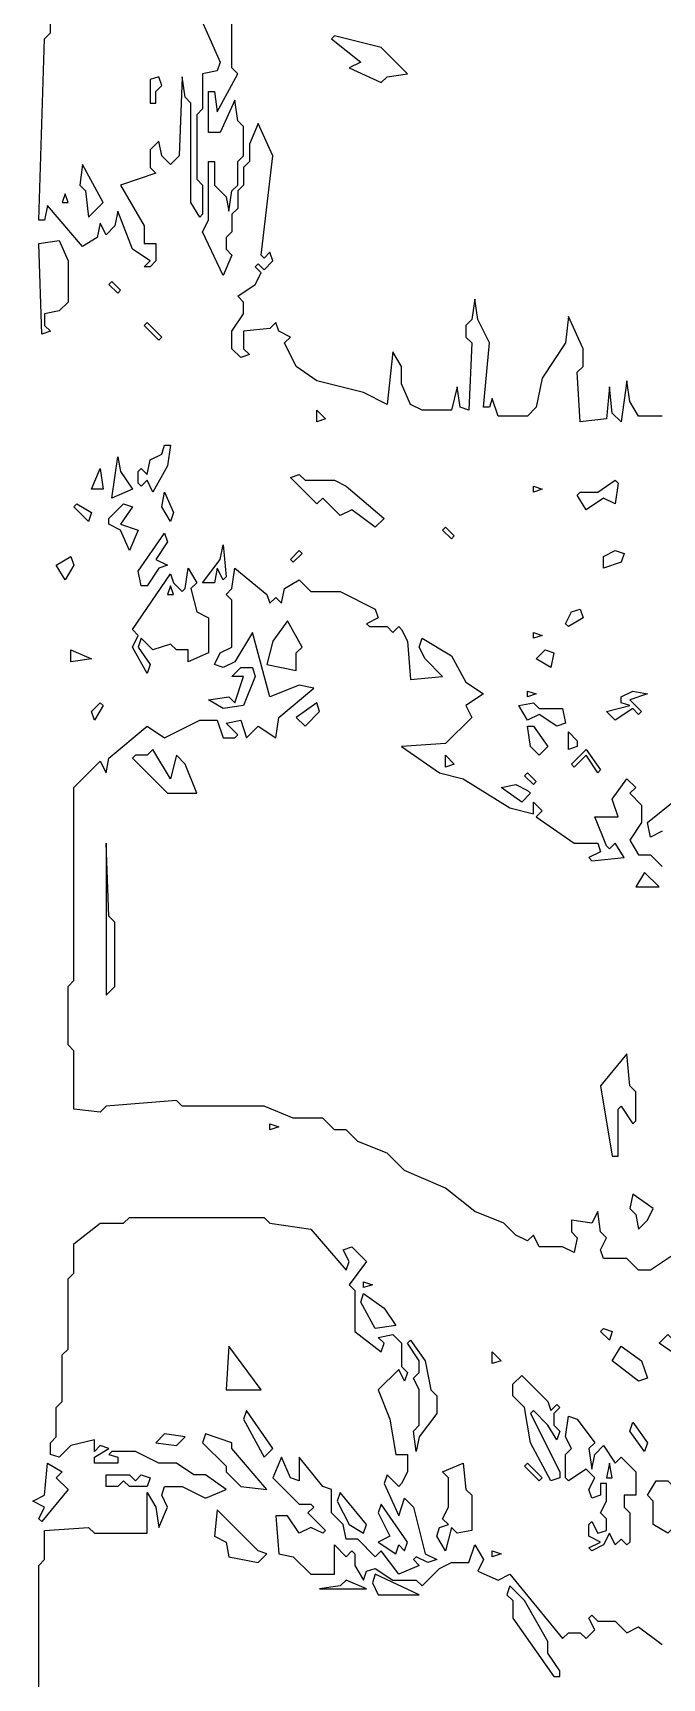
# Model space of a CAD drawing. Header units: millimetres. Extents: x -1921 to 1919, y -2 to 9002.
# Drawn here: x 12 to 485, y 1985 to 3223 of the extents above; entities that cross this region are included whole.
import ezdxf

# ---------------------------------------------------------------- set-up
doc = ezdxf.new("R2010")
doc.units = ezdxf.units.MM
doc.layers.add('ALMOND-DRAW-PROFILE', color=7, linetype='Continuous', lineweight=25)

msp = doc.modelspace()

# ---------------------------------------------------------------- linework, layer by layer
at = {"layer": 'ALMOND-DRAW-PROFILE'}
for points in [[(135.4, 3240.7), (153, 3201.1), (150.8, 3194.5), (139.8, 3192.3), (139.8, 3165.9), (135.4, 3161.4), (135.4, 3113), (139.8, 3108.6), (139.8, 3086.6), (137.6, 3084.4), (131, 3095.4), (131, 3170.3), (126.6, 3174.7), (124.4, 3190.1), (122.2, 3130.6), (115.6, 3124), (109, 3130.6), (106.8, 3141.6), (100.2, 3135), (100.2, 3121.8), (104.6, 3117.4), (78.1, 3108.6), (95.8, 3077.8), (95.8, 3064.6), (104.6, 3064.6), (104.6, 3051.4), (100.2, 3047), (95.8, 3047), (100.2, 3051.4), (86.9, 3060.2), (75.9, 3088.8), (73.7, 3077.8), (67.1, 3071.2), (62.7, 3080), (60.5, 3069), (49.5, 3062.4), (23.1, 3093.2), (20.9, 3082.2), (16.5, 3082.2), (20.9, 3218.7), (25.3, 3223.1), (25.3, 3253.9)], [(485.4, 2934.7), (467.8, 2934.7), (461.2, 2945.7), (459, 2961.1), (454.6, 2930.3), (448, 2936.9), (445.8, 2956.7), (443.6, 2932.5), (423.8, 2930.3), (421.6, 2967.7), (426, 2972.1), (426, 2985.3), (415, 3009.5), (412.8, 2989.7), (395.2, 2963.3), (390.8, 2941.3), (384.2, 2934.7), (362.1, 2934.7), (357.7, 2947.9), (355.5, 2941.3), (351.1, 2941.3), (355.5, 2989.7), (346.7, 3007.3), (344.5, 3022.7), (342.3, 3007.3), (337.9, 3002.9), (337.9, 2994.1), (342.3, 2989.7), (340.1, 2939.1), (333.5, 2941.3), (331.3, 2956.7), (326.9, 2939.1), (304.9, 2939.1), (296.1, 2943.5), (289.5, 2958.9), (289.5, 2972.1), (282.9, 2983.1), (278.5, 2943.5), (260.9, 2952.3), (225.6, 2961.1), (210.2, 2972.1), (201.4, 2989.7), (205.8, 2994.1), (197, 2998.5), (194.8, 3005.1), (190.4, 3000.7), (170.6, 2998.5), (170.6, 2985.3), (175, 2980.9), (168.4, 2978.7), (161.8, 2985.3), (161.8, 2998.5), (170.6, 3011.7), (170.6, 3020.5), (166.2, 3025), (179.4, 3033.8), (183.8, 3042.6), (179.4, 3047), (181.6, 3049.2), (186, 3044.8), (192.6, 3051.4), (190.4, 3058), (186, 3053.6), (183.8, 3055.8), (192.6, 3130.6), (181.6, 3154.8), (175, 3139.4), (175, 3126.2), (170.6, 3121.8), (170.6, 3108.6), (166.2, 3104.2), (166.2, 3091), (161.8, 3086.6), (161.8, 3073.4), (157.4, 3069), (157.4, 3060.2), (161.8, 3055.8), (155.2, 3040.4), (139.8, 3073.4), (144.2, 3082.2), (144.2, 3126.2), (148.6, 3126.2), (148.6, 3108.6), (157.4, 3099.8), (159.6, 3088.8), (161.8, 3104.2), (166.2, 3108.6), (166.2, 3126.2), (170.6, 3130.6), (170.6, 3152.6), (166.2, 3157), (164, 3172.5), (153, 3148.2), (144.2, 3148.2), (144.2, 3179.1), (148.6, 3179.1), (150.8, 3163.6), (166.2, 3192.3), (161.8, 3196.7), (161.8, 3231.9)], [(503, 2309.4), (476.6, 2291.8), (467.8, 2291.8), (459, 2300.6), (441.4, 2300.6), (439.2, 2307.2), (443.6, 2316), (439.2, 2320.5), (437, 2335.9), (432.6, 2327.1), (417.2, 2329.3), (417.2, 2320.5), (421.6, 2316), (419.4, 2305), (410.6, 2309.4), (393, 2309.4), (388.6, 2318.2), (384.2, 2313.8), (375.4, 2318.2), (366.5, 2327.1), (344.5, 2335.9), (322.5, 2353.5), (291.7, 2366.7), (278.5, 2379.9), (256.5, 2388.7), (247.7, 2397.5), (238.9, 2397.5), (230.1, 2406.3), (208, 2406.3), (186, 2415.1), (124.4, 2415.1), (120, 2419.5), (67.1, 2415.1), (62.7, 2410.7), (42.9, 2412.9), (42.9, 2456.9), (38.5, 2461.4), (38.5, 2505.4), (42.9, 2509.8), (42.9, 2655.1), (62.7, 2674.9), (67.1, 2666.1), (69.3, 2677.1), (98, 2701.3), (111.2, 2692.5), (137.6, 2705.7), (150.8, 2705.7), (155.2, 2692.5), (164, 2692.5), (166.2, 2694.7), (157.4, 2703.5), (168.4, 2705.7), (172.8, 2692.5), (181.6, 2701.3), (194.8, 2692.5), (197, 2707.9), (223.4, 2729.9), (212.4, 2732.1), (190.4, 2723.3), (177.2, 2771.8), (164, 2749.8), (155.2, 2745.4), (148.6, 2747.6), (153, 2756.4), (161.8, 2760.8), (161.8, 2796), (157.4, 2800.4), (161.8, 2804.8), (164, 2820.2), (188.2, 2800.4), (190.4, 2793.8), (194.8, 2798.2), (199.2, 2793.8), (201.4, 2804.8), (212.4, 2811.4), (221.2, 2802.6), (243.3, 2802.6), (269.7, 2789.4), (271.9, 2782.8), (263.1, 2778.4), (265.3, 2776.2), (278.5, 2776.2), (282.9, 2771.8), (287.3, 2776.2), (289.5, 2774), (293.9, 2765.2), (296.1, 2736.5), (320.3, 2738.7), (307.1, 2752), (302.7, 2760.8), (304.9, 2767.4), (326.9, 2754.2), (337.9, 2734.3), (351.1, 2725.5), (337.9, 2716.7), (342.3, 2707.9), (322.5, 2688.1), (289.5, 2685.9), (318.1, 2666.1), (335.7, 2661.7), (371, 2639.7), (388.6, 2635.3), (388.6, 2644.1), (395.2, 2637.5), (390.8, 2633.1), (419.4, 2613.3), (437, 2613.3), (439.2, 2606.7), (430.4, 2602.3), (432.6, 2600), (456.8, 2602.3), (450.2, 2613.3), (445.8, 2608.9), (443.6, 2611.1), (434.8, 2633.1), (452.4, 2633.1), (448, 2646.3), (459, 2661.7), (465.6, 2655.1), (461.2, 2650.7), (470, 2641.9), (470, 2628.7), (461.2, 2615.5), (467.8, 2604.5), (476.6, 2604.5), (485.4, 2595.6)], [(485.4, 2622.1), (476.6, 2617.7), (474.4, 2628.7), (496.4, 2646.3)], [(16.5, 1933), (16.5, 2069.5), (20.9, 2073.9), (20.9, 2095.9), (53.9, 2098.1), (58.3, 2093.7), (98, 2093.7), (98, 2124.5), (104.6, 2113.5), (106.8, 2098.1), (113.4, 2113.5), (109, 2122.3), (111.2, 2128.9), (124.4, 2128.9), (142, 2120.1), (157.4, 2126.7), (142, 2137.7), (133.2, 2137.7), (120, 2146.5), (106.8, 2146.5), (89.2, 2155.3), (71.5, 2155.3), (69.3, 2153.1), (75.9, 2150.9), (75.9, 2146.5), (58.3, 2146.5), (58.3, 2150.9), (69.3, 2157.5), (62.7, 2159.7), (58.3, 2155.3), (58.3, 2164.1), (40.7, 2159.7), (31.9, 2150.9), (25.3, 2153.1), (25.3, 2161.9), (29.7, 2166.3), (29.7, 2188.4), (34.1, 2192.8), (34.1, 2228), (38.5, 2232.4), (38.5, 2285.2), (42.9, 2289.6), (42.9, 2311.6), (62.7, 2327.1), (80.3, 2327.1), (84.7, 2331.5), (186, 2331.5), (190.4, 2327.1), (221.2, 2322.7), (247.7, 2291.8), (249.9, 2298.4), (245.5, 2307.2), (252.1, 2309.4), (263.1, 2298.4), (249.9, 2280.8), (254.3, 2276.4), (254.3, 2245.6), (274.1, 2230.2), (276.3, 2236.8), (271.9, 2241.2), (282.9, 2243.4), (289.5, 2236.8), (289.5, 2219.2), (293.9, 2214.8), (291.7, 2208.2), (287.3, 2217), (271.9, 2201.6), (280.7, 2179.5), (285.1, 2153.1), (293.9, 2153.1), (293.9, 2139.9), (289.5, 2131.1), (287.3, 2128.9), (278.5, 2137.7), (276.3, 2131.1), (287.3, 2106.9), (291.7, 2120.1), (298.3, 2113.5), (307.1, 2078.3), (315.9, 2073.9), (309.3, 2071.7), (300.5, 2076.1), (298.3, 2073.9), (302.7, 2069.5), (287.3, 2062.9), (274.1, 2080.5), (269.7, 2076.1), (256.5, 2089.3), (247.7, 2089.3), (245.5, 2100.3), (236.7, 2109.1), (236.7, 2126.7), (230.1, 2128.9), (212.4, 2150.9), (212.4, 2133.3), (205.8, 2135.5), (199.2, 2150.9), (192.6, 2135.5), (212.4, 2115.7), (221.2, 2115.7), (223.4, 2113.5), (219, 2109.1), (232.3, 2095.9), (230.1, 2093.7), (221.2, 2098.1), (212.4, 2093.7), (203.6, 2106.9), (194.8, 2106.9), (197, 2078.3), (208, 2076.1), (221.2, 2062.9), (238.9, 2062.9), (238.9, 2084.9), (247.7, 2076.1), (252.1, 2080.5), (254.3, 2078.3), (254.3, 2069.5), (260.9, 2058.5), (263.1, 2065.1), (269.7, 2067.3), (282.9, 2058.5), (300.5, 2058.5), (304.9, 2054.1), (318.1, 2067.3), (326.9, 2071.7), (340.1, 2071.7), (344.5, 2084.9), (351.1, 2073.9), (346.7, 2065.1), (362.1, 2058.5), (371, 2062.9), (410.6, 2014.4), (415, 2018.8), (423.8, 2018.8), (428.2, 2014.4), (434.8, 2021), (430.4, 2029.8), (432.6, 2032), (437, 2027.6), (450.2, 2027.6), (459, 2018.8), (467.8, 2023.2), (485.4, 2010)]]:
    msp.add_lwpolyline(points, dxfattribs=at)
for points in [[(274.1, 3185.7), (278.5, 3190.1), (293.9, 3192.3), (274.1, 3212.1), (238.9, 3220.9), (236.7, 3218.7), (258.7, 3201.1), (249.9, 3196.7)], [(100.2, 3170.3), (104.6, 3170.3), (104.6, 3179.1), (109, 3183.5), (106.8, 3190.1), (100.2, 3187.9)], [(53.9, 3084.4), (64.9, 3095.4), (49.5, 3124), (47.3, 3108.6), (51.7, 3104.2)], [(34.1, 3095.4), (38.5, 3095.4), (36.3, 3102)], [(18.7, 2996.3), (16.5, 3064.6), (31.9, 3066.8), (38.5, 3051.4), (38.5, 3020.5), (31.9, 3013.9), (20.9, 3011.7), (20.9, 3002.9), (25.3, 2998.5)], [(75.9, 3027.2), (69.3, 3033.8), (71.5, 3036), (78.1, 3029.4)], [(106.8, 2991.9), (95.8, 3002.9), (98, 3005.1), (109, 2994.1)], [(225.6, 2930.3), (225.6, 2939.1), (232.3, 2932.5)], [(102.4, 2877.4), (98, 2886.3), (93.6, 2881.8), (91.4, 2884.1), (91.4, 2892.9), (93.6, 2895.1), (98, 2890.7), (100.2, 2901.7), (109, 2906.1), (111.2, 2912.7), (115.6, 2912.7), (113.4, 2897.3)], [(71.5, 2873), (75.9, 2903.9), (78.1, 2892.9), (86.9, 2879.6)], [(56.1, 2879.6), (62.7, 2895.1), (64.9, 2879.6)], [(269.7, 2851), (252.1, 2864.2), (243.3, 2859.8), (230.1, 2873), (225.6, 2868.6), (205.8, 2888.5), (212.4, 2890.7), (216.8, 2886.3), (238.9, 2886.3), (247.7, 2881.8), (276.3, 2857.6)], [(428.2, 2864.2), (421.6, 2875.2), (423.8, 2877.4), (437, 2877.4), (450.2, 2886.3), (452.4, 2884.1), (450.2, 2868.6), (441.4, 2873)], [(115.6, 2855.4), (109, 2866.4), (111.2, 2877.4), (117.8, 2862)], [(388.6, 2877.4), (388.6, 2881.8), (395.2, 2879.6)], [(53.9, 2855.4), (42.9, 2866.4), (45.1, 2868.6), (56.1, 2862)], [(84.7, 2833.4), (78.1, 2848.8), (69.3, 2853.2), (69.3, 2857.6), (80.3, 2868.6), (86.9, 2866.4), (78.1, 2853.2), (91.4, 2848.8)], [(326.9, 2842.2), (320.3, 2848.8), (322.5, 2851), (329.1, 2844.4)], [(93.6, 2807), (91.4, 2818), (111.2, 2846.6), (113.4, 2840), (104.6, 2826.8), (113.4, 2822.4), (106.8, 2820.2), (98, 2807)], [(139.8, 2809.2), (153, 2826.8), (155.2, 2837.8), (157.4, 2813.6), (155.2, 2811.4), (150.8, 2820.2), (148.6, 2809.2)], [(36.3, 2811.4), (29.7, 2822.4), (40.7, 2829), (42.9, 2822.4)], [(208, 2824.6), (205.8, 2826.8), (212.4, 2833.4), (214.6, 2831.2)], [(441.4, 2820.2), (441.4, 2829), (450.2, 2833.4), (456.8, 2831.2), (454.6, 2824.6)], [(98, 2740.9), (86.9, 2760.8), (91.4, 2769.6), (86.9, 2774), (115.6, 2815.8), (117.8, 2809.2), (124.4, 2802.6), (126.6, 2804.8), (128.8, 2820.2), (135.4, 2809.2), (131, 2804.8), (135.4, 2787.2), (144.2, 2782.8), (144.2, 2756.4), (128.8, 2749.8), (128.8, 2758.6), (120, 2758.6), (115.6, 2763), (102.4, 2758.6), (93.6, 2767.4), (91.4, 2760.8), (100.2, 2747.6)], [(113.4, 2800.4), (117.8, 2800.4), (115.6, 2807)], [(415, 2776.2), (412.8, 2778.4), (417.2, 2787.2), (423.8, 2789.4), (426, 2782.8)], [(210.2, 2743.2), (210.2, 2756.4), (214.6, 2760.8), (203.6, 2780.6), (192.6, 2765.2), (188.2, 2747.6)], [(388.6, 2767.4), (388.6, 2771.8), (395.2, 2769.6)], [(40.7, 2749.8), (40.7, 2758.6), (56.1, 2752)], [(401.8, 2745.4), (390.8, 2752), (397.4, 2758.6), (404, 2756.4)], [(155.2, 2714.5), (144.2, 2721.1), (159.6, 2723.3), (164, 2718.9), (170.6, 2738.7), (161.8, 2738.7), (168.4, 2745.4), (177.2, 2745.4), (179.4, 2738.7), (170.6, 2716.7)], [(384.2, 2723.3), (384.2, 2727.7), (390.8, 2725.5)], [(450.2, 2705.7), (443.6, 2712.3), (461.2, 2716.7), (454.6, 2718.9), (454.6, 2723.3), (463.4, 2727.7), (474.4, 2725.5), (461.2, 2721.1), (470, 2712.3), (467.8, 2710.1), (463.4, 2714.5)], [(58.3, 2705.7), (56.1, 2712.3), (62.7, 2718.9), (64.9, 2716.7)], [(216.8, 2701.3), (227.8, 2712.3), (225.6, 2718.9), (210.2, 2707.9)], [(406.2, 2701.3), (393, 2710.1), (384.2, 2705.7), (377.6, 2716.7), (388.6, 2718.9), (393, 2714.5), (410.6, 2714.5), (412.8, 2703.5)], [(393, 2679.3), (386.4, 2685.9), (384.2, 2701.3), (388.6, 2701.3), (399.6, 2685.9)], [(415, 2683.7), (415, 2696.9), (421.6, 2690.3), (421.6, 2685.9)], [(113.4, 2650.7), (135.4, 2650.7), (126.6, 2672.7), (120, 2679.3), (115.6, 2661.7), (102.4, 2683.7), (98, 2679.3), (89.2, 2679.3), (86.9, 2677.1)], [(322.5, 2670.5), (322.5, 2679.3), (329.1, 2672.7)], [(437, 2666.1), (428.2, 2679.3), (419.4, 2670.5), (417.2, 2672.7), (428.2, 2683.7), (439.2, 2668.3)], [(388.6, 2657.3), (382, 2663.9), (384.2, 2666.1), (390.8, 2659.5)], [(379.8, 2644.1), (364.3, 2655.1), (375.4, 2657.3), (384.2, 2652.9), (386.4, 2650.7)], [(67.1, 2498.8), (73.7, 2505.4), (73.7, 2553.8), (69.3, 2558.2), (67.1, 2613.3)], [(465.6, 2580.2), (483.2, 2580.2), (472.2, 2591.2)], [(448, 2377.7), (452.4, 2377.7), (452.4, 2412.9), (454.6, 2415.1), (463.4, 2401.9), (465.6, 2404.1), (465.6, 2426.1), (461.2, 2430.5), (459, 2454.7), (439.2, 2430.5)], [(190.4, 2397.5), (190.4, 2401.9), (197, 2399.7)], [(467.8, 2322.7), (474.4, 2329.3), (478.8, 2338.1), (463.4, 2349.1), (461.2, 2338.1), (465.6, 2333.7)], [(260.9, 2278.6), (260.9, 2283), (267.5, 2280.8)], [(269.7, 2247.8), (258.7, 2267.6), (260.9, 2274.2), (276.3, 2263.2), (285.1, 2250)], [(445.8, 2239), (439.2, 2245.6), (441.4, 2247.8), (448, 2245.6)], [(511.9, 2217), (483.2, 2236.8), (489.8, 2243.4), (514.1, 2219.2)], [(157.4, 2201.6), (183.8, 2201.6), (159.6, 2234.6)], [(300.5, 2155.3), (298.3, 2170.7), (302.7, 2175.1), (302.7, 2201.6), (298.3, 2210.4), (302.7, 2214.8), (302.7, 2223.6), (293.9, 2236.8), (296.1, 2239), (307.1, 2223.6), (311.5, 2201.6), (315.9, 2197.2), (315.9, 2184), (302.7, 2166.3)], [(357.7, 2221.4), (357.7, 2230.2), (364.3, 2223.6)], [(467.8, 2208.2), (448, 2223.6), (454.6, 2234.6), (470, 2223.6), (474.4, 2210.4)], [(401.8, 2133.3), (386.4, 2161.9), (382, 2188.4), (373.2, 2197.2), (373.2, 2206), (379.8, 2212.6), (399.6, 2192.8), (401.8, 2186.2), (406.2, 2190.6), (408.4, 2188.4), (404, 2184), (404, 2175.1), (408.4, 2170.7), (406.2, 2164.1), (399.6, 2175.1), (388.6, 2186.2), (386.4, 2184), (408.4, 2139.9), (408.4, 2135.5)], [(186, 2150.9), (192.6, 2157.5), (172.8, 2186.2), (170.6, 2179.5)], [(432.6, 2080.5), (430.4, 2082.7), (439.2, 2087.1), (430.4, 2091.5), (430.4, 2100.3), (432.6, 2102.5), (437, 2093.7), (443.6, 2095.9), (443.6, 2104.7), (439.2, 2109.1), (443.6, 2117.9), (443.6, 2131.1), (439.2, 2131.1), (439.2, 2122.3), (432.6, 2120.1), (430.4, 2126.7), (434.8, 2135.5), (428.2, 2142.1), (415, 2133.3), (412.8, 2135.5), (412.8, 2153.1), (417.2, 2157.5), (412.8, 2166.3), (415, 2181.8), (421.6, 2179.5), (434.8, 2161.9), (430.4, 2157.5), (432.6, 2142.1), (434.8, 2153.1), (441.4, 2159.7), (450.2, 2146.5), (454.6, 2150.9), (465.6, 2139.9), (465.6, 2122.3), (456.8, 2122.3), (456.8, 2113.5), (461.2, 2109.1), (461.2, 2087.1), (459, 2084.9), (454.6, 2089.3), (450.2, 2084.9), (445.8, 2093.7), (441.4, 2084.9)], [(104.6, 2161.9), (120, 2159.7), (126.6, 2166.3), (111.2, 2168.5)], [(188.2, 2126.7), (161.8, 2157.5), (161.8, 2161.9), (142, 2168.5), (139.8, 2161.9), (157.4, 2144.3), (157.4, 2139.9), (168.4, 2128.9)], [(472.2, 2155.3), (461.2, 2170.7), (463.4, 2177.3), (474.4, 2161.9)], [(18.7, 2102.5), (16.5, 2104.7), (20.9, 2113.5), (12.1, 2117.9), (20.9, 2122.3), (23.1, 2146.5), (34.1, 2139.9), (29.7, 2135.5), (38.5, 2126.7)], [(322.5, 2080.5), (315.9, 2091.5), (318.1, 2098.1), (324.7, 2100.3), (320.3, 2104.7), (324.7, 2113.5), (324.7, 2135.5), (320.3, 2139.9), (335.7, 2146.5), (337.9, 2126.7), (342.3, 2122.3), (342.3, 2095.9), (331.3, 2093.7), (326.9, 2098.1)], [(393, 2133.3), (382, 2144.3), (384.2, 2146.5), (395.2, 2135.5)], [(443.6, 2135.5), (448, 2135.5), (445.8, 2146.5)], [(67.1, 2128.9), (67.1, 2137.7), (84.7, 2137.7), (89.2, 2133.3), (93.6, 2137.7), (100.2, 2135.5), (98, 2128.9), (84.7, 2128.9), (80.3, 2133.3), (75.9, 2128.9)], [(478.8, 2100.3), (478.8, 2117.9), (474.4, 2122.3), (481, 2133.3), (489.8, 2133.3), (500.8, 2122.3), (496.4, 2113.5), (500.8, 2104.7), (489.8, 2093.7)], [(260.9, 2093.7), (263.1, 2100.3), (243.3, 2124.5), (241.1, 2117.9), (249.9, 2100.3)], [(181.6, 2071.7), (188.2, 2078.3), (181.6, 2080.5), (150.8, 2111.3), (148.6, 2091.5), (157.4, 2087.1), (159.6, 2076.1)], [(285.1, 2078.3), (287.3, 2084.9), (291.7, 2080.5), (293.9, 2087.1), (274.1, 2115.7), (271.9, 2109.1), (280.7, 2091.5), (271.9, 2087.1)], [(357.7, 2076.1), (357.7, 2080.5), (364.3, 2078.3)], [(227.8, 2051.9), (263.1, 2051.9), (247.7, 2058.5), (243.3, 2054.1)], [(271.9, 2047.5), (302.7, 2047.5), (269.7, 2062.9), (267.5, 2056.3)], [(404, 1985.8), (408.4, 1985.8), (408.4, 1990.2), (399.6, 2003.4), (399.6, 2012.2), (382, 2043.1), (371, 2054.1), (368.7, 2047.5), (373.2, 2043.1), (373.2, 2029.8)]]:
    msp.add_lwpolyline(points, close=True, dxfattribs=at)

doc.saveas('drawing.dxf')
